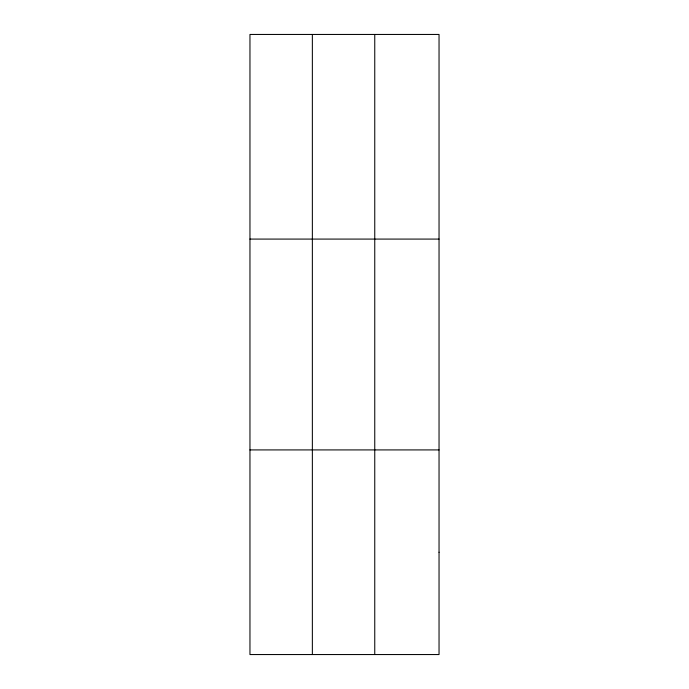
<?xml version="1.0" encoding="UTF-8"?>
<svg xmlns="http://www.w3.org/2000/svg" width="689" height="689" viewBox="0 0 689 689"><rect width="100%" height="100%" fill="white"/><g stroke="black" fill="none" stroke-linecap="round" stroke-linejoin="round"><path stroke-width="1.03" d="M312.358 34.45L312.358 654.55M374.756 34.45L374.756 654.55M249.961 239.083L439.039 239.083M249.961 449.917L439.039 449.917M439.039 552.234L439.039 654.55L249.961 654.55L249.961 34.45L439.039 34.45L439.039 552.234"/></g></svg>
